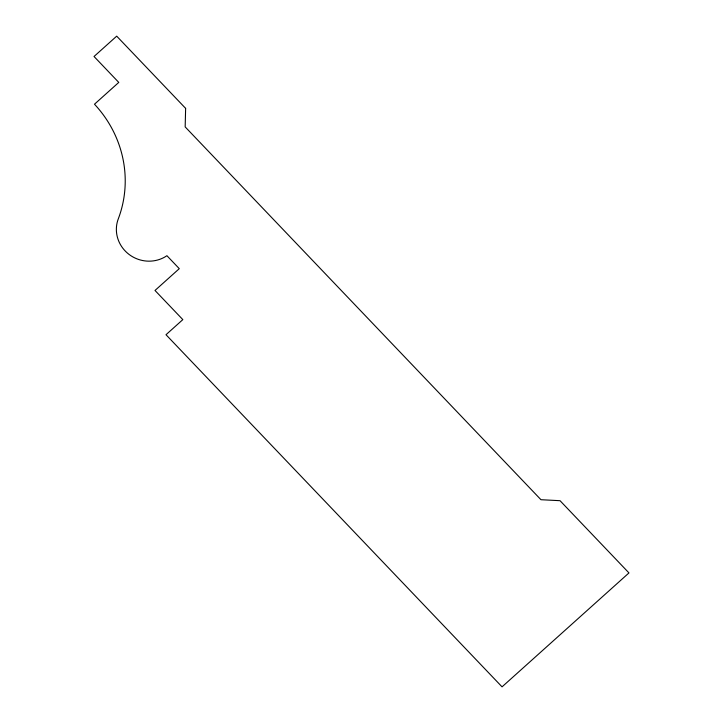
<?xml version="1.0" encoding="UTF-8"?>
<svg xmlns="http://www.w3.org/2000/svg" width="723" height="723" viewBox="0 0 723 723"><rect width="100%" height="100%" fill="white"/><g stroke="black" fill="none" stroke-linecap="round" stroke-linejoin="round"><path stroke-width="1.08" d="M185.63 108.369L185.169 126.905L540.958 499.71L560.036 500.696L628.965 572.923L502.051 686.85L166.001 334.722L182.829 319.62L155.002 290.465L179.286 268.667L166.923 255.707A31.948 30.664 23.2 0 1 128.947 254.342A31.948 30.664 23.2 0 1 118.391 218.59A115.156 110.529 23.2 0 0 94.487 104.211L118.771 82.413L94.035 56.493L116.701 36.15L185.63 108.369"/></g></svg>
